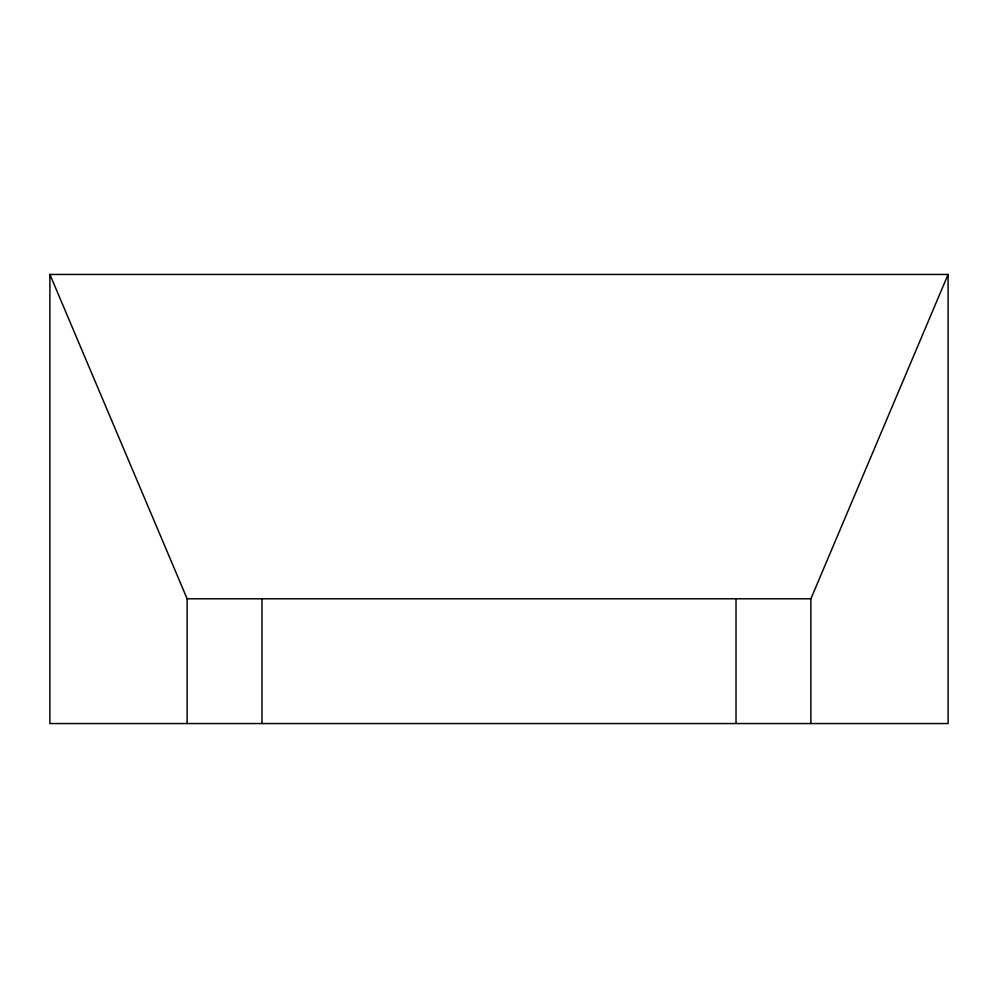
<?xml version="1.0" encoding="UTF-8"?>
<svg xmlns="http://www.w3.org/2000/svg" width="998" height="998" viewBox="0 0 998 998"><rect width="100%" height="100%" fill="white"/><g stroke="black" fill="none" stroke-linecap="round" stroke-linejoin="round"><path stroke-width="1.5" d="M810.875 723.55L810.875 598.8L948.1 274.45L49.9 274.45L49.9 723.55L948.1 723.55L948.1 274.45M49.9 274.45L187.125 598.8L810.875 598.8M736.025 598.8L736.025 723.55M261.975 598.8L261.975 723.55M187.125 598.8L187.125 723.55"/></g></svg>
